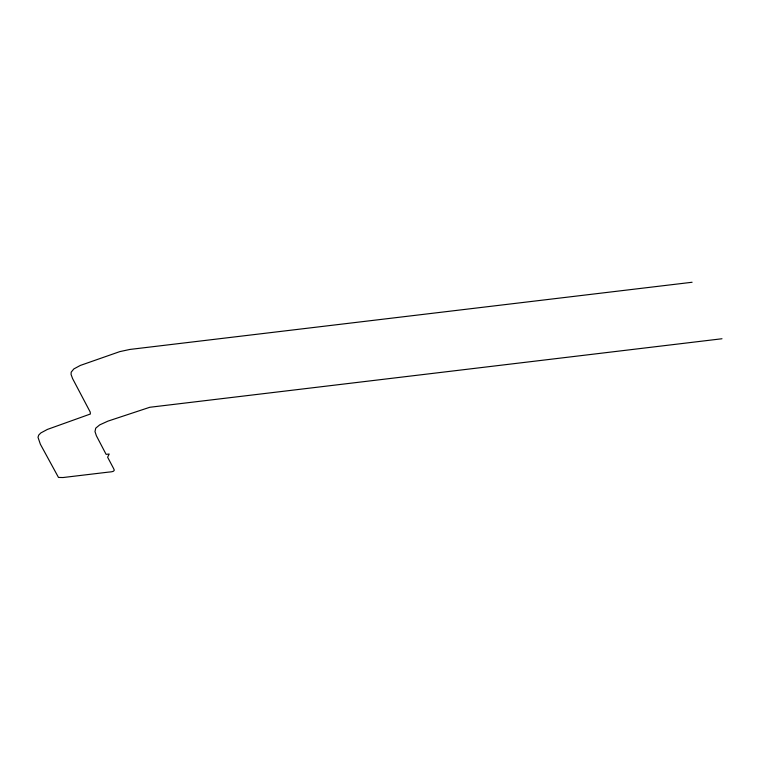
<?xml version="1.0" encoding="UTF-8"?>
<svg xmlns="http://www.w3.org/2000/svg" width="760" height="760" viewBox="0 0 760 760"><rect width="100%" height="100%" fill="white"/><g stroke="black" fill="none" stroke-linecap="round" stroke-linejoin="round"><path stroke-width="1.14" d="M692.094 282.264L129.912 349.438L119.785 351.623L80.322 365.437L73.824 368.942L71.193 372.162L71.07 374.452L72.58 378.575L90.221 412.053L90.364 414.019L47.348 429.438L40.84 432.934L38.712 435.081L38 437.276L40.365 444.22L58.482 477.441L63.023 477.536L108.509 472.112C110.542 471.874 116.318 471.903 113.591 468.502L107.616 457.206L109.193 454.014L106.115 454.375L96.387 435.765L94.99 431.585L95.731 428.165L99.683 424.897L107.901 421.144L149.805 407.274L722 338.751"/></g></svg>
